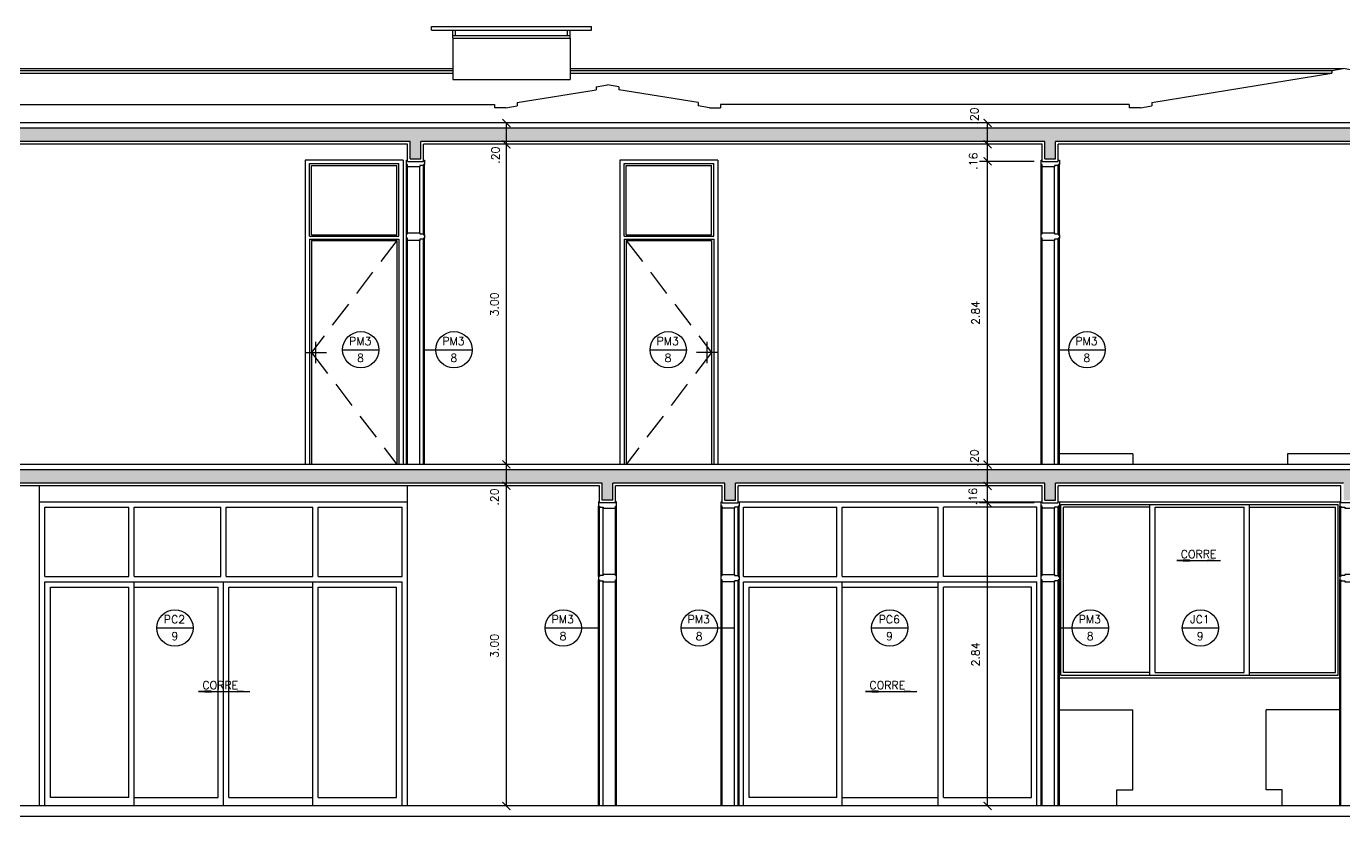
# Model space of a CAD drawing. Header units: millimetres. Extents: x 248.2 to 342.1, y 146.5 to 158.
# Drawn here: x 264.29 to 276.64, y 148.07 to 155.48 of the extents above; entities that cross this region are included whole.
import ezdxf

# ---------------------------------------------------------------- set-up
doc = ezdxf.new("R2010")
doc.units = ezdxf.units.MM
doc.linetypes.add('HIDDEN', pattern=[0.375, 0.25, -0.125])
for name, color, linetype in [('ALV', 5, 'Continuous'), ('CAIX', 2, 'Continuous'), ('CAIXN', 7, 'Continuous'), ('COTAS', 1, 'Continuous'), ('LPROJ', 7, 'HIDDEN'), ('LVISTA', 1, 'Continuous'), ('LVISTA01', 8, 'Continuous'), ('LVISTA02', 1, 'Continuous'), ('LVISTA025', 3, 'Continuous'), ('NOTAS', 2, 'Continuous'), ('REVEST', 2, 'Continuous'), ('SOLID', 8, 'Continuous')]:
    doc.layers.add(name, color=color, linetype=linetype)
doc.styles.add('60-50', font='romans.shx', dxfattribs={"height": 0.075})
doc.dimstyles.new('50', dxfattribs={"dimtxt": 0.1, "dimasz": 2.5, "dimexe": 1.25, "dimexo": 0.625, "dimgap": 0.075, "dimtad": 1, "dimzin": 0, "dimdsep": 46, "dimtxsty": '60-50', "dimcen": 2.5, "dimclrt": 3, "dimadec": 0, "dimazin": 0, "dimtfac": 1, "dimtmove": 0, "dimatfit": 3, "dimfxl": 1, "dimarcsym": 0})

# ---------------------------------------------------------------- blocks, each defined once
blk = doc.blocks.new('_ARCHTICK')
at = {"color": 0, "linetype": 'ByBlock', "const_width": 0.15}
blk.add_lwpolyline([(-0.5, -0.5), (0.5, 0.5)], dxfattribs=at)
blk = doc.blocks.new('*D15')
at = {"color": 0, "linetype": 'ByBlock'}
blk.add_line((268.788, 148.173), (268.788, 151.173), dxfattribs=at)
at = {"layer": 'DEFPOINTS', "color": 0, "linetype": 'ByBlock'}
for p in [(268.788, 151.173), (268.788, 151.173), (268.788, 148.173)]:
    blk.add_point(p, dxfattribs=at)
at = {"color": 0, "linetype": 'ByBlock', "xscale": 0.075, "yscale": 0.075, "zscale": 0.075}
for p, rotation in [((268.788, 151.173), 90), ((268.788, 148.173), 270)]:
    blk.add_blockref('_ARCHTICK', p, dxfattribs=dict(at, rotation=rotation))
at = {"color": 3, "linetype": 'ByBlock', "insert": (268.675, 149.673), "char_height": 0.075, "attachment_point": 5, "rotation": 90, "style": '60-50'}
blk.add_mtext('3.00', dxfattribs=at)
blk = doc.blocks.new('*D16')
at = {"color": 0, "linetype": 'ByBlock'}
blk.add_line((268.788, 151.173), (268.788, 151.373), dxfattribs=at)
at = {"layer": 'DEFPOINTS', "color": 0, "linetype": 'ByBlock'}
for p in [(268.788, 151.373), (268.788, 151.373), (268.788, 151.173)]:
    blk.add_point(p, dxfattribs=at)
at = {"color": 0, "linetype": 'ByBlock', "xscale": 0.075, "yscale": 0.075, "zscale": 0.075}
for p, rotation in [((268.788, 151.373), 90), ((268.788, 151.173), 270)]:
    blk.add_blockref('_ARCHTICK', p, dxfattribs=dict(at, rotation=rotation))
at = {"color": 3, "linetype": 'ByBlock', "insert": (268.675, 151.068), "char_height": 0.075, "attachment_point": 5, "rotation": 90, "style": '60-50'}
blk.add_mtext('.20', dxfattribs=at)
blk = doc.blocks.new('*D17')
at = {"color": 0, "linetype": 'ByBlock'}
blk.add_line((268.788, 151.373), (268.788, 154.373), dxfattribs=at)
at = {"layer": 'DEFPOINTS', "color": 0, "linetype": 'ByBlock'}
for p in [(268.788, 154.373), (268.788, 154.373), (268.788, 151.373)]:
    blk.add_point(p, dxfattribs=at)
at = {"color": 0, "linetype": 'ByBlock', "xscale": 0.075, "yscale": 0.075, "zscale": 0.075}
for p, rotation in [((268.788, 154.373), 90), ((268.788, 151.373), 270)]:
    blk.add_blockref('_ARCHTICK', p, dxfattribs=dict(at, rotation=rotation))
at = {"color": 3, "linetype": 'ByBlock', "insert": (268.675, 152.873), "char_height": 0.075, "attachment_point": 5, "rotation": 90, "style": '60-50'}
blk.add_mtext('3.00', dxfattribs=at)
blk = doc.blocks.new('*D18')
at = {"color": 0, "linetype": 'ByBlock'}
blk.add_line((268.788, 154.373), (268.788, 154.573), dxfattribs=at)
at = {"layer": 'DEFPOINTS', "color": 0, "linetype": 'ByBlock'}
for p in [(268.788, 154.573), (268.788, 154.573), (268.788, 154.373)]:
    blk.add_point(p, dxfattribs=at)
at = {"color": 0, "linetype": 'ByBlock', "xscale": 0.075, "yscale": 0.075, "zscale": 0.075}
for p, rotation in [((268.788, 154.573), 90), ((268.788, 154.373), 270)]:
    blk.add_blockref('_ARCHTICK', p, dxfattribs=dict(at, rotation=rotation))
at = {"color": 3, "linetype": 'ByBlock', "insert": (268.685, 154.271), "char_height": 0.075, "attachment_point": 5, "rotation": 90, "style": '60-50'}
blk.add_mtext('.20', dxfattribs=at)
blk = doc.blocks.new('*D27')
at = {"color": 0, "linetype": 'ByBlock'}
for p, q in [((273.736, 151.013), (273.223, 151.013)), ((273.298, 148.173), (273.298, 151.013))]:
    blk.add_line(p, q, dxfattribs=at)
at = {"layer": 'DEFPOINTS', "color": 0, "linetype": 'ByBlock'}
for p in [(273.298, 151.013), (273.811, 151.013), (273.298, 148.173)]:
    blk.add_point(p, dxfattribs=at)
at = {"color": 0, "linetype": 'ByBlock', "xscale": 0.075, "yscale": 0.075, "zscale": 0.075}
for p, rotation in [((273.298, 151.013), 90), ((273.298, 148.173), 270)]:
    blk.add_blockref('_ARCHTICK', p, dxfattribs=dict(at, rotation=rotation))
at = {"color": 3, "linetype": 'ByBlock', "insert": (273.186, 149.593), "char_height": 0.075, "attachment_point": 5, "rotation": 90, "style": '60-50'}
blk.add_mtext('2.84', dxfattribs=at)
blk = doc.blocks.new('*D28')
at = {"color": 0, "linetype": 'ByBlock'}
blk.add_line((273.298, 151.013), (273.298, 151.173), dxfattribs=at)
at = {"layer": 'DEFPOINTS', "color": 0, "linetype": 'ByBlock'}
for p in [(273.298, 151.173), (273.298, 151.173), (273.811, 151.013)]:
    blk.add_point(p, dxfattribs=at)
at = {"color": 0, "linetype": 'ByBlock', "xscale": 0.075, "yscale": 0.075, "zscale": 0.075}
for p, rotation in [((273.298, 151.173), 90), ((273.298, 151.013), 270)]:
    blk.add_blockref('_ARCHTICK', p, dxfattribs=dict(at, rotation=rotation))
at = {"color": 3, "linetype": 'ByBlock', "insert": (273.16, 151.073), "char_height": 0.075, "attachment_point": 5, "rotation": 90, "style": '60-50'}
blk.add_mtext('.16', dxfattribs=at)
blk = doc.blocks.new('*D29')
at = {"color": 0, "linetype": 'ByBlock'}
blk.add_line((273.298, 151.173), (273.298, 151.373), dxfattribs=at)
at = {"layer": 'DEFPOINTS', "color": 0, "linetype": 'ByBlock'}
for p in [(273.298, 151.373), (273.298, 151.373), (273.298, 151.173)]:
    blk.add_point(p, dxfattribs=at)
at = {"color": 0, "linetype": 'ByBlock', "xscale": 0.075, "yscale": 0.075, "zscale": 0.075}
for p, rotation in [((273.298, 151.373), 90), ((273.298, 151.173), 270)]:
    blk.add_blockref('_ARCHTICK', p, dxfattribs=dict(at, rotation=rotation))
at = {"color": 3, "linetype": 'ByBlock', "insert": (273.174, 151.435), "char_height": 0.075, "attachment_point": 5, "rotation": 90, "style": '60-50'}
blk.add_mtext('.20', dxfattribs=at)
blk = doc.blocks.new('*D30')
at = {"color": 0, "linetype": 'ByBlock'}
for p, q in [((273.736, 154.213), (273.223, 154.213)), ((273.298, 151.373), (273.298, 154.213))]:
    blk.add_line(p, q, dxfattribs=at)
at = {"layer": 'DEFPOINTS', "color": 0, "linetype": 'ByBlock'}
for p in [(273.298, 154.213), (273.811, 154.213), (273.298, 151.373)]:
    blk.add_point(p, dxfattribs=at)
at = {"color": 0, "linetype": 'ByBlock', "xscale": 0.075, "yscale": 0.075, "zscale": 0.075}
for p, rotation in [((273.298, 154.213), 90), ((273.298, 151.373), 270)]:
    blk.add_blockref('_ARCHTICK', p, dxfattribs=dict(at, rotation=rotation))
at = {"color": 3, "linetype": 'ByBlock', "insert": (273.186, 152.793), "char_height": 0.075, "attachment_point": 5, "rotation": 90, "style": '60-50'}
blk.add_mtext('2.84', dxfattribs=at)
blk = doc.blocks.new('*D31')
at = {"color": 0, "linetype": 'ByBlock'}
blk.add_line((273.298, 154.213), (273.298, 154.373), dxfattribs=at)
at = {"layer": 'DEFPOINTS', "color": 0, "linetype": 'ByBlock'}
for p in [(273.298, 154.373), (273.298, 154.373), (273.811, 154.213)]:
    blk.add_point(p, dxfattribs=at)
at = {"color": 0, "linetype": 'ByBlock', "xscale": 0.075, "yscale": 0.075, "zscale": 0.075}
for p, rotation in [((273.298, 154.373), 90), ((273.298, 154.213), 270)]:
    blk.add_blockref('_ARCHTICK', p, dxfattribs=dict(at, rotation=rotation))
at = {"color": 3, "linetype": 'ByBlock', "insert": (273.164, 154.215), "char_height": 0.075, "attachment_point": 5, "rotation": 90, "style": '60-50'}
blk.add_mtext('.16', dxfattribs=at)
blk = doc.blocks.new('*D32')
at = {"color": 0, "linetype": 'ByBlock'}
blk.add_line((273.298, 154.373), (273.298, 154.573), dxfattribs=at)
at = {"layer": 'DEFPOINTS', "color": 0, "linetype": 'ByBlock'}
for p in [(273.298, 154.573), (273.298, 154.573), (273.298, 154.373)]:
    blk.add_point(p, dxfattribs=at)
at = {"color": 0, "linetype": 'ByBlock', "xscale": 0.075, "yscale": 0.075, "zscale": 0.075}
for p, rotation in [((273.298, 154.573), 90), ((273.298, 154.373), 270)]:
    blk.add_blockref('_ARCHTICK', p, dxfattribs=dict(at, rotation=rotation))
at = {"color": 3, "linetype": 'ByBlock', "insert": (273.174, 154.639), "char_height": 0.075, "attachment_point": 5, "rotation": 90, "style": '60-50'}
blk.add_mtext('.20', dxfattribs=at)

msp = doc.modelspace()

# ---------------------------------------------------------------- hatches: boundary and pattern name
at = {"layer": 'SOLID'}
h = msp.add_hatch(color=256, dxfattribs=at)
h.paths.add_polyline_path([(279.1357, 154.8983), (279.0357, 154.8983), (279.0357, 154.5233), (259.3857, 154.5233), (259.3857, 154.8983), (259.2857, 154.8983), (259.2857, 154.3983), (260.2857, 154.3983), (260.2857, 154.2483), (260.3857, 154.2483), (260.3857, 154.3983), (261.8857, 154.3983), (261.8857, 154.2383), (261.9857, 154.2383), (261.9857, 154.3983), (267.8857, 154.3983), (267.8857, 154.2383), (267.9857, 154.2383), (267.9857, 154.3983), (273.8357, 154.3983), (273.8357, 154.2383), (273.9357, 154.2383), (273.9357, 154.3983), (278.9357, 154.3983), (278.9357, 154.2383), (279.1357, 154.2383)])
h.paths.add_polyline_path([(279.1357, 152.4483), (278.9357, 152.4483), (278.9357, 151.3233), (259.2857, 151.3233), (259.2857, 151.1983), (260.2857, 151.1983), (260.2857, 151.0483), (260.3857, 151.0483), (260.3857, 151.1983), (269.6857, 151.1983), (269.6857, 151.0383), (269.7857, 151.0383), (269.7857, 151.1983), (270.8357, 151.1983), (270.8357, 151.0383), (270.9357, 151.0383), (270.9357, 151.1983), (273.8357, 151.1983), (273.8357, 151.0383), (273.9357, 151.0383), (273.9357, 151.1983), (276.6357, 151.1983), (276.6357, 151.0383), (276.7357, 151.0383), (276.7357, 151.1983), (278.9357, 151.1983), (278.9357, 151.0383), (279.1357, 151.0383)])

# ---------------------------------------------------------------- linework, layer by layer
at = {"layer": 'ALV'}
for p, q in [((279.0357, 154.5233), (259.3857, 154.5233)), ((267.8857, 154.3983), (261.9857, 154.3983)), ((267.8857, 154.2383), (267.8857, 154.3983)), ((273.8357, 154.3983), (267.9857, 154.3983)), ((267.9857, 154.2383), (267.9857, 154.3983)), ((273.8357, 154.2383), (273.8357, 154.3983)), ((278.9357, 154.3983), (273.9357, 154.3983)), ((273.9357, 154.2383), (273.9357, 154.3983)), ((267.8857, 154.2383), (267.9857, 154.2383)), ((273.8357, 154.2383), (273.9357, 154.2383)), ((278.9357, 151.3233), (259.2857, 151.3233)), ((269.6857, 151.1983), (260.3857, 151.1983)), ((269.6857, 151.0383), (269.6857, 151.1983)), ((269.7857, 151.0383), (269.7857, 151.1983)), ((270.8357, 151.1983), (269.7857, 151.1983)), ((270.8357, 151.0383), (270.8357, 151.1983)), ((273.8357, 151.1983), (270.9357, 151.1983)), ((270.9357, 151.0383), (270.9357, 151.1983)), ((273.8357, 151.0383), (273.8357, 151.1983)), ((276.6357, 151.1983), (273.9357, 151.1983)), ((273.9357, 151.0383), (273.9357, 151.1983)), ((269.7857, 151.0383), (269.6857, 151.0383)), ((270.8357, 151.0383), (270.9357, 151.0383)), ((273.8357, 151.0383), (273.9357, 151.0383))]:
    msp.add_line(p, q, dxfattribs=at)
at = {"layer": 'CAIX'}
for p, q in [((267.9757, 153.5433), (267.9757, 154.1633)), ((268.0107, 153.5333), (268.0107, 154.1733)), ((273.9257, 153.5433), (273.9257, 154.1633)), ((273.9607, 153.5333), (273.9607, 154.1733)), ((267.9757, 151.3733), (267.9757, 153.4733)), ((268.0107, 151.3733), (268.0107, 153.4833)), ((273.9257, 151.3733), (273.9257, 153.4733)), ((273.9607, 151.3733), (273.9607, 153.4833)), ((269.6607, 150.3333), (269.6607, 150.9733)), ((269.6957, 150.3433), (269.6957, 150.9633)), ((270.9257, 150.3433), (270.9257, 150.9633)), ((270.9607, 150.3333), (270.9607, 150.9733)), ((273.9257, 150.3433), (273.9257, 150.9633)), ((273.9607, 150.3333), (273.9607, 150.9733)), ((276.6107, 150.3333), (276.6107, 150.9733)), ((269.6607, 148.1733), (269.6607, 150.2833)), ((270.9607, 148.1733), (270.9607, 150.2833)), ((273.9607, 148.1733), (273.9607, 150.2833)), ((276.6107, 148.1733), (276.6107, 150.2833)), ((269.6957, 148.1733), (269.6957, 150.2733)), ((270.9257, 148.1733), (270.9257, 150.2733)), ((273.9257, 148.1733), (273.9257, 150.2733))]:
    msp.add_line(p, q, dxfattribs=at)
for points in [[(268.0107, 154.2233), (268.0207, 154.2233), (268.0207, 154.1833), (268.0107, 154.1833), (268.0107, 154.1733), (267.9757, 154.1733), (267.9757, 154.1633), (267.8607, 154.1633), (267.8607, 154.1833), (267.8507, 154.1833), (267.8507, 154.2233), (267.8607, 154.2233)], [(273.9607, 154.2233), (273.9707, 154.2233), (273.9707, 154.1833), (273.9607, 154.1833), (273.9607, 154.1733), (273.9257, 154.1733), (273.9257, 154.1633), (273.8107, 154.1633), (273.8107, 154.1833), (273.8007, 154.1833), (273.8007, 154.2233), (273.8107, 154.2233)], [(269.6607, 151.0233), (269.6507, 151.0233), (269.6507, 150.9833), (269.6607, 150.9833), (269.6607, 150.9733), (269.6957, 150.9733), (269.6957, 150.9633), (269.8107, 150.9633), (269.8107, 150.9833), (269.8207, 150.9833), (269.8207, 151.0233), (269.8107, 151.0233)], [(270.9607, 151.0233), (270.9707, 151.0233), (270.9707, 150.9833), (270.9607, 150.9833), (270.9607, 150.9733), (270.9257, 150.9733), (270.9257, 150.9633), (270.8107, 150.9633), (270.8107, 150.9833), (270.8007, 150.9833), (270.8007, 151.0233), (270.8107, 151.0233)], [(273.9607, 151.0233), (273.9707, 151.0233), (273.9707, 150.9833), (273.9607, 150.9833), (273.9607, 150.9733), (273.9257, 150.9733), (273.9257, 150.9633), (273.8107, 150.9633), (273.8107, 150.9833), (273.8007, 150.9833), (273.8007, 151.0233), (273.8107, 151.0233)], [(276.6107, 151.0233), (276.6007, 151.0233), (276.6007, 150.9833), (276.6107, 150.9833), (276.6107, 150.9733), (276.6457, 150.9733), (276.6457, 150.9633), (276.7607, 150.9633), (276.7607, 150.9833), (276.7707, 150.9833), (276.7707, 151.0233), (276.7607, 151.0233)]]:
    msp.add_lwpolyline(points, dxfattribs=at)
for points in [[(267.9757, 153.5333), (268.0107, 153.5333), (268.0107, 153.5233), (268.0207, 153.5233), (268.0207, 153.4933), (268.0107, 153.4933), (268.0107, 153.4833), (267.9757, 153.4833), (267.9757, 153.4733), (267.8607, 153.4733), (267.8607, 153.4933), (267.8507, 153.4933), (267.8507, 153.5333), (267.8607, 153.5333), (267.8607, 153.5433), (267.9757, 153.5433)], [(273.9257, 153.5333), (273.9607, 153.5333), (273.9607, 153.5233), (273.9707, 153.5233), (273.9707, 153.4933), (273.9607, 153.4933), (273.9607, 153.4833), (273.9257, 153.4833), (273.9257, 153.4733), (273.8107, 153.4733), (273.8107, 153.4933), (273.8007, 153.4933), (273.8007, 153.5333), (273.8107, 153.5333), (273.8107, 153.5433), (273.9257, 153.5433)], [(269.6957, 150.3333), (269.6607, 150.3333), (269.6607, 150.3233), (269.6507, 150.3233), (269.6507, 150.2933), (269.6607, 150.2933), (269.6607, 150.2833), (269.6957, 150.2833), (269.6957, 150.2733), (269.8107, 150.2733), (269.8107, 150.2933), (269.8207, 150.2933), (269.8207, 150.3333), (269.8107, 150.3333), (269.8107, 150.3433), (269.6957, 150.3433)], [(270.9257, 150.3333), (270.9607, 150.3333), (270.9607, 150.3233), (270.9707, 150.3233), (270.9707, 150.2933), (270.9607, 150.2933), (270.9607, 150.2833), (270.9257, 150.2833), (270.9257, 150.2733), (270.8107, 150.2733), (270.8107, 150.2933), (270.8007, 150.2933), (270.8007, 150.3333), (270.8107, 150.3333), (270.8107, 150.3433), (270.9257, 150.3433)], [(273.9257, 150.3333), (273.9607, 150.3333), (273.9607, 150.3233), (273.9707, 150.3233), (273.9707, 150.2933), (273.9607, 150.2933), (273.9607, 150.2833), (273.9257, 150.2833), (273.9257, 150.2733), (273.8107, 150.2733), (273.8107, 150.2933), (273.8007, 150.2933), (273.8007, 150.3333), (273.8107, 150.3333), (273.8107, 150.3433), (273.9257, 150.3433)], [(276.6457, 150.3333), (276.6107, 150.3333), (276.6107, 150.3233), (276.6007, 150.3233), (276.6007, 150.2933), (276.6107, 150.2933), (276.6107, 150.2833), (276.6457, 150.2833), (276.6457, 150.2733), (276.7607, 150.2733), (276.7607, 150.2933), (276.7707, 150.2933), (276.7707, 150.3333), (276.7607, 150.3333), (276.7607, 150.3433), (276.6457, 150.3433)]]:
    msp.add_lwpolyline(points, close=True, dxfattribs=at)
at = {"layer": 'CAIXN', "color": 8, "ltscale": 0.5}
for p, q in [((267.2523, 152.4483), (267.5923, 152.4483)), ((268.0107, 152.4483), (268.4663, 152.4483)), ((270.1344, 152.4483), (270.4744, 152.4483)), ((273.9607, 152.4483), (274.4, 152.4483)), ((265.5106, 149.8413), (265.8506, 149.8413)), ((269.1504, 149.8413), (269.6607, 149.8413)), ((270.4254, 149.8413), (270.9257, 149.8413)), ((272.2111, 149.8413), (272.5511, 149.8413)), ((273.9607, 149.8413), (274.4308, 149.8413)), ((275.1234, 149.8413), (275.4634, 149.8413))]:
    msp.add_line(p, q, dxfattribs=at)
for centre in [(267.4223, 152.4483), (268.2963, 152.4483), (270.3044, 152.4483), (274.23, 152.4483), (265.6806, 149.8413), (269.3204, 149.8413), (270.5954, 149.8413), (272.3811, 149.8413), (274.2608, 149.8413), (275.2934, 149.8413)]:
    msp.add_circle(centre, 0.17, dxfattribs=at)
at = {"layer": 'LPROJ'}
for p, q in [((267.7607, 153.4733), (266.9607, 152.4233)), ((269.9107, 153.4733), (270.7107, 152.4233)), ((266.9607, 152.4233), (267.7607, 151.3733)), ((270.7107, 152.4233), (269.9107, 151.3733))]:
    msp.add_line(p, q, dxfattribs=at)
at = {"layer": 'LVISTA'}
for p, q in [((268.0857, 155.4783), (269.5857, 155.4783)), ((268.0857, 155.4433), (268.0857, 155.4783)), ((269.5857, 155.4433), (269.5857, 155.4783)), ((268.0857, 155.4433), (269.5857, 155.4433)), ((268.2857, 155.3683), (268.2857, 155.4433)), ((268.2857, 155.3933), (269.3857, 155.3933)), ((268.2857, 155.3683), (268.2857, 154.9792)), ((268.2857, 155.3683), (269.3857, 155.3683)), ((268.3107, 155.3933), (268.3107, 155.4433)), ((269.3607, 155.3933), (269.3607, 155.4433)), ((269.3857, 155.3683), (269.3857, 155.4433)), ((269.3857, 155.3683), (269.3857, 154.9792)), ((261.9761, 155.083), (268.2857, 155.083)), ((262.0822, 155.0657), (268.2857, 155.0657)), ((262.0822, 155.0382), (268.2857, 155.0382)), ((268.2857, 154.9792), (269.3857, 154.9792)), ((269.3857, 155.083), (276.6322, 155.083)), ((269.3857, 155.0657), (276.5261, 155.0657)), ((269.3857, 155.0382), (276.5261, 155.0382))]:
    msp.add_line(p, q, dxfattribs=at)
at = {"layer": 'LVISTA01'}
for p, q in [((273.9607, 149.0733), (274.6607, 149.0733)), ((274.6607, 148.3233), (274.6607, 149.0733)), ((275.9107, 148.3233), (275.9107, 149.0733)), ((276.6107, 149.0733), (275.9107, 149.0733)), ((274.5107, 148.3233), (274.6607, 148.3233)), ((274.5107, 148.1733), (274.5107, 148.3233)), ((276.0607, 148.3233), (275.9107, 148.3233)), ((276.0607, 148.1733), (276.0607, 148.3233))]:
    msp.add_line(p, q, dxfattribs=at)
at = {"layer": 'LVISTA02', "color": 2}
for p, q in [((274.8375, 154.7637), (276.5261, 155.0382)), ((276.5261, 155.0657), (276.6322, 155.083)), ((276.5261, 155.0657), (276.5261, 155.0382)), ((276.7382, 155.0657), (276.6322, 155.083)), ((268.8875, 154.7637), (269.6296, 154.8843)), ((269.6296, 154.9118), (269.7357, 154.9291)), ((269.6296, 154.9118), (269.6296, 154.8843)), ((269.8417, 154.9118), (269.7357, 154.9291)), ((269.8417, 154.9118), (269.8417, 154.8843)), ((270.5839, 154.7637), (269.8417, 154.8843)), ((260.2875, 154.7464), (268.6753, 154.7464)), ((268.6753, 154.7464), (268.6753, 154.716)), ((268.7814, 154.716), (268.8875, 154.7333)), ((268.8875, 154.7637), (268.8875, 154.7333)), ((270.5839, 154.7637), (270.5839, 154.7333)), ((270.69, 154.716), (270.5839, 154.7333)), ((270.796, 154.7464), (270.796, 154.716)), ((274.6253, 154.7464), (270.796, 154.7464)), ((274.6253, 154.7464), (274.6253, 154.716)), ((274.7314, 154.716), (274.8375, 154.7333)), ((274.8375, 154.7637), (274.8375, 154.7333)), ((268.7814, 154.716), (268.6753, 154.716)), ((270.69, 154.716), (270.796, 154.716)), ((274.7314, 154.716), (274.6253, 154.716))]:
    msp.add_line(p, q, dxfattribs=at)
at = {"layer": 'LVISTA02'}
for p, q in [((266.9007, 154.2233), (266.9007, 151.3733)), ((267.8207, 154.2233), (266.9007, 154.2233)), ((266.9407, 153.5133), (266.9407, 154.1933)), ((266.9407, 154.1933), (267.7807, 154.1933)), ((266.9607, 153.5233), (266.9607, 154.1733)), ((266.9607, 154.1733), (267.7607, 154.1733)), ((267.7607, 153.5233), (267.7607, 154.1733)), ((267.7807, 153.5133), (267.7807, 154.1933)), ((267.8207, 154.2233), (267.8207, 151.3733)), ((267.8507, 153.5333), (267.8507, 154.1833)), ((267.8607, 153.5433), (267.8607, 154.1633)), ((268.0207, 153.5233), (268.0207, 154.1833)), ((269.8507, 154.2233), (269.8507, 151.3733)), ((270.7707, 154.2233), (269.8507, 154.2233)), ((269.8907, 153.5133), (269.8907, 154.1933)), ((269.8907, 154.1933), (270.7307, 154.1933)), ((269.9107, 153.5233), (269.9107, 154.1733)), ((269.9107, 154.1733), (270.7107, 154.1733)), ((270.7107, 153.5233), (270.7107, 154.1733)), ((270.7307, 153.5133), (270.7307, 154.1933)), ((270.7707, 154.2233), (270.7707, 151.3733)), ((273.8007, 153.5333), (273.8007, 154.1833)), ((273.8107, 153.5433), (273.8107, 154.1633)), ((273.9707, 153.5233), (273.9707, 154.1833)), ((266.9407, 153.5133), (267.7807, 153.5133)), ((266.9607, 153.5233), (267.7607, 153.5233)), ((267.8507, 151.3733), (267.8507, 153.4933)), ((268.0207, 151.3733), (268.0207, 153.4933)), ((269.8907, 153.5133), (270.7307, 153.5133)), ((269.9107, 153.5233), (270.7107, 153.5233)), ((273.8007, 151.3733), (273.8007, 153.4933)), ((273.9707, 151.3733), (273.9707, 153.4933)), ((266.9407, 153.4833), (266.9407, 151.3733)), ((266.9407, 153.4833), (267.7807, 153.4833)), ((266.9607, 153.4733), (266.9607, 151.3733)), ((266.9607, 153.4733), (267.7607, 153.4733)), ((267.7607, 153.4733), (267.7607, 151.3733)), ((267.7807, 153.4833), (267.7807, 151.3733)), ((267.8607, 151.3733), (267.8607, 153.4733)), ((269.8907, 153.4833), (269.8907, 151.3733)), ((269.8907, 153.4833), (270.7307, 153.4833)), ((269.9107, 153.4733), (269.9107, 151.3733)), ((269.9107, 153.4733), (270.7107, 153.4733)), ((270.7107, 153.4733), (270.7107, 151.3733)), ((270.7307, 153.4833), (270.7307, 151.3733)), ((273.8107, 151.3733), (273.8107, 153.4733)), ((274.6607, 151.4733), (273.9607, 151.4733)), ((274.6607, 151.4733), (274.6607, 151.3733)), ((277.5107, 151.4733), (276.1107, 151.4733)), ((276.1107, 151.4733), (276.1107, 151.3733)), ((264.4107, 151.0233), (267.8607, 151.0233)), ((270.9607, 151.0233), (273.8007, 151.0233)), ((273.9607, 151.0233), (276.6007, 151.0233)), ((264.4607, 150.3233), (264.4607, 150.9733)), ((264.4607, 150.9733), (265.2482, 150.9733)), ((265.2482, 150.3233), (265.2482, 150.9733)), ((265.2982, 150.3233), (265.2982, 150.9733)), ((265.2982, 150.9733), (266.1107, 150.9733)), ((266.1107, 150.3233), (266.1107, 150.9733)), ((266.1607, 150.3233), (266.1607, 150.9733)), ((266.1607, 150.9733), (266.9732, 150.9733)), ((266.9732, 150.3233), (266.9732, 150.9733)), ((267.0232, 150.3233), (267.0232, 150.9733)), ((267.0232, 150.9733), (267.8107, 150.9733)), ((267.8107, 150.3233), (267.8107, 150.9733)), ((269.6507, 150.3233), (269.6507, 150.9833)), ((269.8107, 150.3433), (269.8107, 150.9633)), ((269.8207, 150.3333), (269.8207, 150.9833)), ((270.8007, 150.3333), (270.8007, 150.9833)), ((270.8107, 150.3433), (270.8107, 150.9633)), ((270.9707, 150.3233), (270.9707, 150.9833)), ((271.0107, 150.9733), (271.8857, 150.9733)), ((271.0107, 150.3233), (271.0107, 150.9733)), ((271.8857, 150.3233), (271.8857, 150.9733)), ((271.9357, 150.3233), (271.9357, 150.9733)), ((271.9357, 150.9733), (272.8357, 150.9733)), ((272.8357, 150.3233), (272.8357, 150.9733)), ((272.8857, 150.3233), (272.8857, 150.9733)), ((273.7607, 150.9733), (272.8857, 150.9733)), ((273.7607, 150.3233), (273.7607, 150.9733)), ((273.8007, 150.3333), (273.8007, 150.9833)), ((273.8107, 150.3433), (273.8107, 150.9633)), ((273.9707, 150.3233), (273.9707, 150.9833)), ((273.9857, 149.3983), (273.9857, 150.9983)), ((273.9857, 150.9983), (276.5857, 150.9983)), ((274.0107, 149.4233), (274.0107, 150.9733)), ((274.819, 150.9733), (274.0107, 150.9733)), ((274.819, 149.3983), (274.819, 150.9983)), ((274.869, 149.4233), (274.869, 150.9733)), ((274.869, 150.9733), (275.7023, 150.9733)), ((275.7023, 149.4233), (275.7023, 150.9733)), ((275.7523, 149.3983), (275.7523, 150.9983)), ((275.7523, 150.9733), (276.5607, 150.9733)), ((276.5607, 149.4233), (276.5607, 150.9733)), ((276.5857, 149.3983), (276.5857, 150.9983)), ((276.6007, 150.3233), (276.6007, 150.9833)), ((264.4607, 150.3233), (265.2482, 150.3233)), ((265.2982, 150.3233), (266.1107, 150.3233)), ((266.1607, 150.3233), (266.9732, 150.3233)), ((267.0232, 150.3233), (267.8107, 150.3233)), ((269.6507, 148.1733), (269.6507, 150.2933)), ((269.8207, 148.1733), (269.8207, 150.2933)), ((270.8007, 148.1733), (270.8007, 150.2933)), ((270.9707, 148.1733), (270.9707, 150.2933)), ((271.0107, 150.3233), (271.8857, 150.3233)), ((271.9357, 150.3233), (272.8357, 150.3233)), ((273.7607, 150.3233), (272.8857, 150.3233)), ((273.8007, 148.1733), (273.8007, 150.2933)), ((273.9707, 148.1733), (273.9707, 150.2933)), ((276.6007, 148.1733), (276.6007, 150.2933)), ((264.4607, 148.1733), (264.4607, 150.2733)), ((264.4607, 150.2733), (267.8107, 150.2733)), ((264.5132, 148.2533), (264.5132, 150.2233)), ((264.5132, 150.2233), (265.2482, 150.2233)), ((265.2482, 148.2533), (265.2482, 150.2233)), ((265.2982, 148.1733), (265.2982, 150.2733)), ((265.2982, 150.2233), (266.0857, 150.2233)), ((266.0857, 148.2533), (266.0857, 150.2233)), ((266.1357, 148.1733), (266.1357, 150.2733)), ((266.1857, 148.2533), (266.1857, 150.2233)), ((266.1857, 150.2233), (266.9732, 150.2233)), ((266.9732, 148.1733), (266.9732, 150.2733)), ((267.0232, 148.2533), (267.0232, 150.2233)), ((267.0232, 150.2233), (267.7582, 150.2233)), ((267.7582, 148.2533), (267.7582, 150.2233)), ((267.8107, 148.1733), (267.8107, 150.2733)), ((269.8107, 148.1733), (269.8107, 150.2733)), ((270.8107, 148.1733), (270.8107, 150.2733)), ((271.0107, 148.1733), (271.0107, 150.2733)), ((271.0107, 150.2733), (273.7607, 150.2733)), ((271.0632, 148.2533), (271.0632, 150.2233)), ((271.0632, 150.2233), (271.8857, 150.2233)), ((271.8857, 148.2533), (271.8857, 150.2233)), ((271.9357, 148.1733), (271.9357, 150.2733)), ((271.9357, 150.2233), (272.8357, 150.2233)), ((272.8357, 148.1733), (272.8357, 150.2733)), ((272.8857, 148.2533), (272.8857, 150.2233)), ((273.7082, 150.2233), (272.8857, 150.2233)), ((273.7082, 148.2533), (273.7082, 150.2233)), ((273.7607, 148.1733), (273.7607, 150.2733)), ((273.8107, 148.1733), (273.8107, 150.2733)), ((274.819, 149.4233), (274.0107, 149.4233)), ((274.869, 149.4233), (275.7023, 149.4233)), ((275.7523, 149.4233), (276.5607, 149.4233)), ((273.9607, 149.3733), (276.6007, 149.3733)), ((273.9857, 149.3983), (276.5857, 149.3983)), ((265.2482, 148.2533), (264.5132, 148.2533)), ((265.2982, 148.2533), (266.0857, 148.2533)), ((266.1857, 148.2533), (266.9732, 148.2533)), ((267.0232, 148.2533), (267.7582, 148.2533)), ((271.8857, 148.2533), (271.0632, 148.2533)), ((271.9357, 148.2533), (272.8357, 148.2533)), ((272.8857, 148.2533), (273.7082, 148.2533)), ((279.1607, 148.0733), (259.2607, 148.0733))]:
    msp.add_line(p, q, dxfattribs=at)
at = {"layer": 'LVISTA025', "color": 2}
for p, q in [((264.4107, 148.1733), (264.4107, 151.1733)), ((267.8607, 148.1733), (267.8607, 151.1733))]:
    msp.add_line(p, q, dxfattribs=at)
at = {"layer": 'NOTAS'}
for p, q in [((267.0007, 152.3233), (267.0007, 152.5233)), ((270.6707, 152.3233), (270.6707, 152.5233)), ((266.9007, 152.4233), (267.1007, 152.4233)), ((270.7707, 152.4233), (270.5707, 152.4233))]:
    msp.add_line(p, q, dxfattribs=at)
at = {"layer": 'NOTAS', "color": 1}
for p, q in [((275.0716, 150.4733), (275.4819, 150.4733)), ((265.9011, 149.2458), (266.3813, 149.2458)), ((272.1539, 149.2458), (272.6341, 149.2458))]:
    msp.add_line(p, q, dxfattribs=at)
at = {"layer": 'NOTAS'}
for points in [[(275.1901, 150.4787), (275.0716, 150.4733), (275.1901, 150.4678)], [(275.3634, 150.4787), (275.4819, 150.4733), (275.3634, 150.4678)], [(266.0196, 149.2513), (265.9011, 149.2458), (266.0196, 149.2403)], [(266.2628, 149.2513), (266.3813, 149.2458), (266.2628, 149.2403)], [(272.2724, 149.2513), (272.1539, 149.2458), (272.2724, 149.2403)], [(272.5156, 149.2513), (272.6341, 149.2458), (272.5156, 149.2403)]]:
    msp.add_lwpolyline(points, dxfattribs=at)
at = {"layer": 'REVEST'}
for p, q in [((279.0107, 154.5733), (259.4107, 154.5733)), ((267.8607, 154.3733), (262.0107, 154.3733)), ((267.8607, 154.2133), (267.8607, 154.3733)), ((273.8107, 154.3733), (268.0107, 154.3733)), ((268.0107, 154.2133), (268.0107, 154.3733)), ((273.8107, 154.2133), (273.8107, 154.3733)), ((278.9107, 154.3733), (273.9607, 154.3733)), ((273.9607, 154.2133), (273.9607, 154.3733)), ((267.8607, 154.2133), (268.0107, 154.2133)), ((273.8107, 154.2133), (273.9607, 154.2133)), ((278.9107, 151.3733), (260.2357, 151.3733)), ((269.6607, 151.1733), (260.4107, 151.1733)), ((269.6607, 151.0133), (269.6607, 151.1733)), ((269.8107, 151.0133), (269.8107, 151.1733)), ((270.8107, 151.1733), (269.8107, 151.1733)), ((270.8107, 151.0133), (270.8107, 151.1733)), ((273.8107, 151.1733), (270.9607, 151.1733)), ((270.9607, 151.0133), (270.9607, 151.1733)), ((273.8107, 151.0133), (273.8107, 151.1733)), ((276.6107, 151.1733), (273.9607, 151.1733)), ((273.9607, 151.0133), (273.9607, 151.1733)), ((276.6107, 151.0133), (276.6107, 151.1733)), ((269.8107, 151.0133), (269.6607, 151.0133)), ((270.8107, 151.0133), (270.9607, 151.0133)), ((273.8107, 151.0133), (273.9607, 151.0133)), ((276.7607, 151.0133), (276.6107, 151.0133)), ((279.1857, 148.1733), (260.2357, 148.1733))]:
    msp.add_line(p, q, dxfattribs=at)

# ---------------------------------------------------------------- texts
at = {"layer": 'CAIXN', "color": 2, "ltscale": 0.5, "char_height": 0.075, "attachment_point": 5, "style": '60-50'}
for s, insert in [('PM3', (267.4177, 152.5291)), ('PM3', (268.2917, 152.5291)), ('PM3', (270.2998, 152.5291)), ('PM3', (274.2254, 152.5291)), ('8', (267.4205, 152.3715)), ('8', (268.2944, 152.3715)), ('8', (270.3026, 152.3715)), ('8', (274.2282, 152.3715)), ('PC2', (265.676, 149.9222)), ('PM3', (269.3158, 149.9222)), ('PM3', (270.5908, 149.9222)), ('PC6', (272.3765, 149.9222)), ('PM3', (274.2562, 149.9222)), ('JC1', (275.2889, 149.9222)), ('9', (265.6788, 149.7645)), ('8', (269.3186, 149.7645)), ('8', (270.5936, 149.7645)), ('9', (272.3793, 149.7645)), ('8', (274.259, 149.7645)), ('9', (275.2916, 149.7645))]:
    msp.add_mtext(s, dxfattribs=dict(at, insert=insert))
at = {"layer": 'NOTAS', "style": '60-50'}
for p in [(275.1088, 150.495), (265.9383, 149.2675), (272.1911, 149.2675)]:
    msp.add_text('CORRE', height=0.075, dxfattribs=at).set_placement(p)

# ---------------------------------------------------------------- dimensions: what is measured, and where the dimension line sits
at = {"layer": 'COTAS'}
for base, p1, p2, picture, middle in [((268.7878, 154.5733), (268.7878, 154.3733), (268.7878, 154.5733), '*D18', (268.6845, 154.2713)), ((273.298, 154.5733), (273.298, 154.3733), (273.298, 154.5733), '*D32', (273.174, 154.6395)), ((273.298, 154.3733), (273.8107, 154.2133), (273.298, 154.3733), '*D31', (273.1645, 154.2151)), ((268.7878, 151.3733), (268.7878, 151.1733), (268.7878, 151.3733), '*D16', (268.6751, 151.0684)), ((273.298, 151.3733), (273.298, 151.1733), (273.298, 151.3733), '*D29', (273.1739, 151.4353)), ((273.298, 151.1733), (273.8107, 151.0133), (273.298, 151.1733), '*D28', (273.1596, 151.0729))]:
    dim = msp.add_linear_dim(base=base, p1=p1, p2=p2, angle=90, dimstyle='50', override={"dimasz": 0.075, "dimexe": 0.075, "dimexo": 0.075, "dimzin": 4, "dimblk1": 'ARCHTICK', "dimblk2": 'ARCHTICK', "dimsah": 1, "dimse1": 1, "dimtofl": 0, "dimtmove": 2}, dxfattribs=at)
    dim.commit()
    dim.dimension.update_dxf_attribs({"geometry": picture, "text_midpoint": middle, "dimtype": 160})
for base, p1, p2, override, picture, middle in [((268.7878, 154.3733), (268.7878, 151.3733), (268.7878, 154.3733), {"dimasz": 0.075, "dimexe": 0.075, "dimexo": 0.075, "dimzin": 4, "dimblk1": 'ARCHTICK', "dimblk2": 'ARCHTICK', "dimsah": 1, "dimse1": 1, "dimtofl": 0, "dimtmove": 2}, '*D17', (268.6753, 152.8733)), ((273.298, 154.2133), (273.298, 151.3733), (273.8107, 154.2133), {"dimasz": 0.075, "dimexe": 0.075, "dimexo": 0.075, "dimzin": 4, "dimblk1": 'ARCHTICK', "dimblk2": 'ARCHTICK', "dimsah": 1, "dimse1": 1, "dimtofl": 0, "dimtmove": 2}, '*D30', (273.1855, 152.7933)), ((268.7878, 151.1733), (268.7878, 148.1733), (268.7878, 151.1733), {"dimasz": 0.075, "dimexe": 0.075, "dimexo": 0.075, "dimzin": 4, "dimblk1": 'ARCHTICK', "dimblk2": 'ARCHTICK', "dimsah": 1, "dimtofl": 0, "dimtmove": 2}, '*D15', (268.6753, 149.6733)), ((273.298, 151.0133), (273.298, 148.1733), (273.8107, 151.0133), {"dimasz": 0.075, "dimexe": 0.075, "dimexo": 0.075, "dimzin": 4, "dimblk1": 'ARCHTICK', "dimblk2": 'ARCHTICK', "dimsah": 1, "dimtofl": 0, "dimtmove": 2}, '*D27', (273.1855, 149.5933))]:
    dim = msp.add_linear_dim(base=base, p1=p1, p2=p2, angle=90, dimstyle='50', override=override, dxfattribs=at)
    dim.commit()
    dim.dimension.update_dxf_attribs({"geometry": picture, "text_midpoint": middle})

doc.saveas('drawing.dxf')
